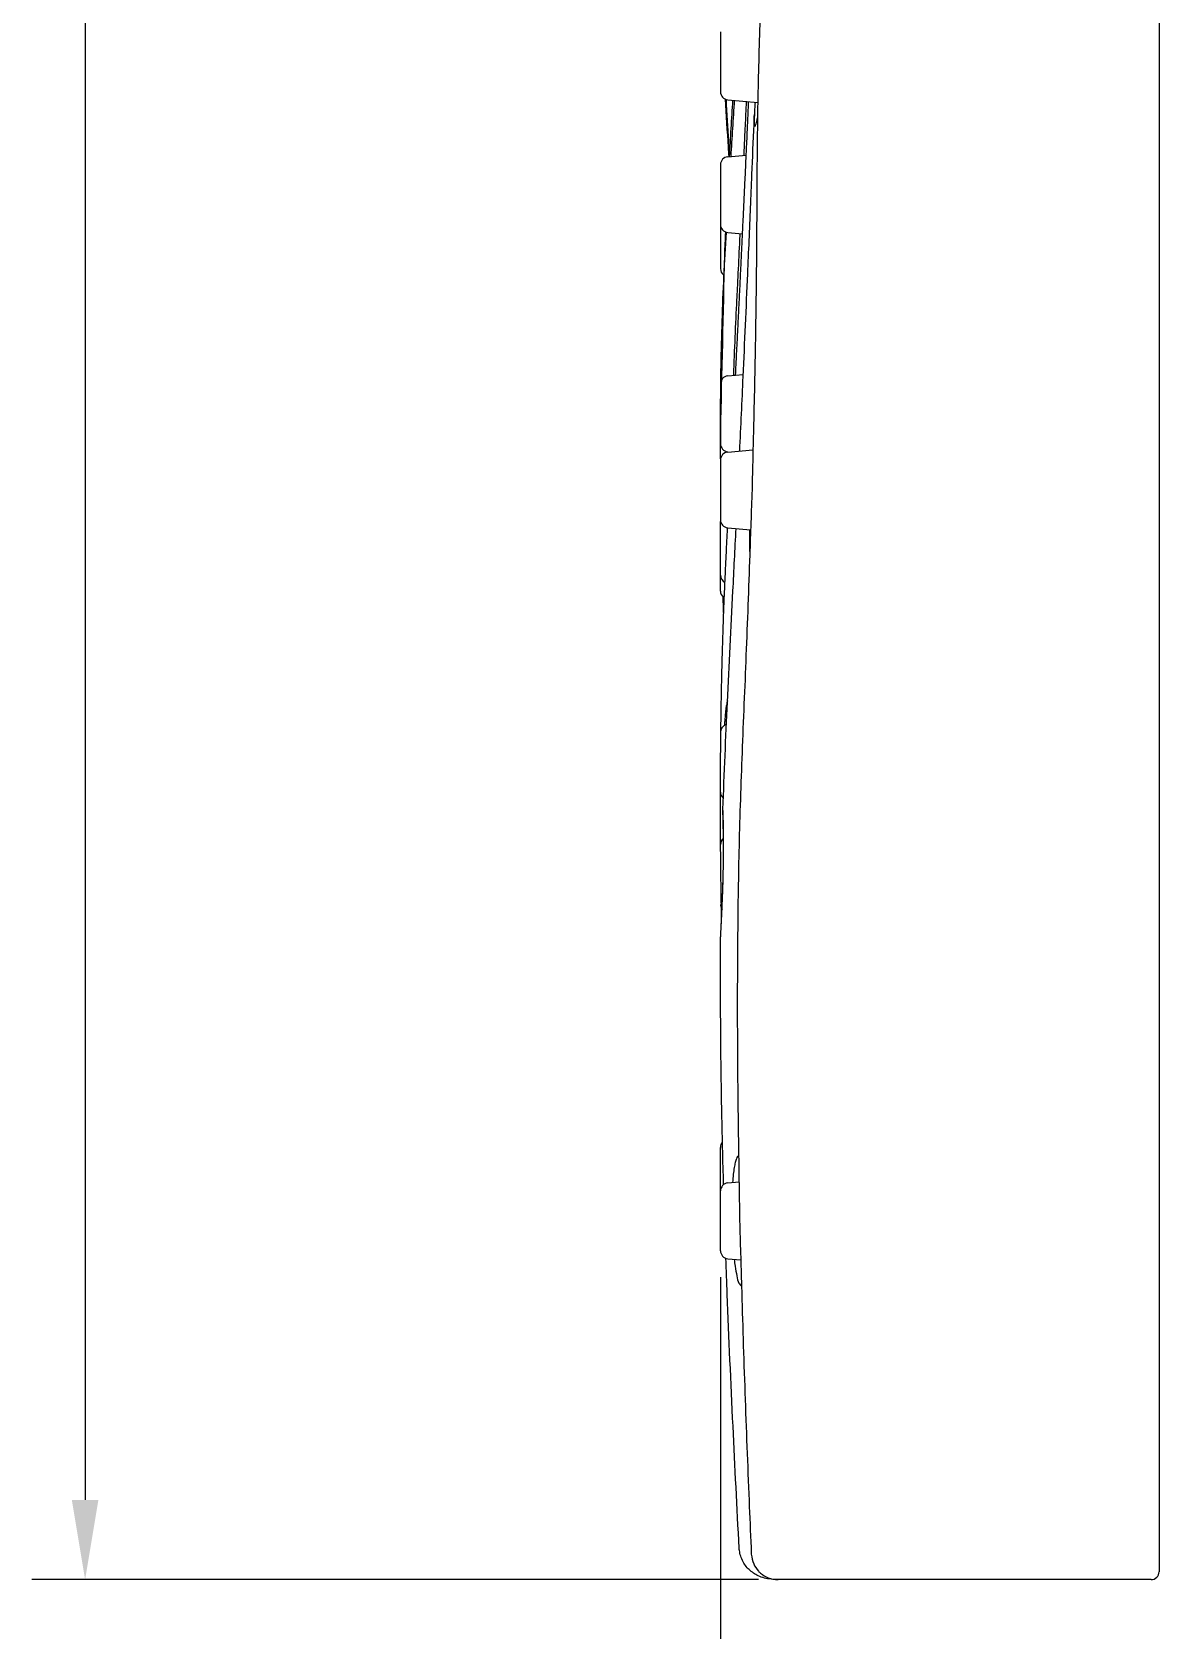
# Model space of a CAD drawing. Extents: x 61254 to 61674, y -28661 to -28364.
# Drawn here: x 61516.4 to 61558.8, y -28592.3 to -28532.2 of the extents above; entities that cross this region are included whole.
import ezdxf

# ---------------------------------------------------------------- set-up
doc = ezdxf.new("R2010")
doc.units = 0
doc.header["$LTSCALE"] = 7
doc.header["$MEASUREMENT"] = 0
doc.layers.get('0').update_dxf_attribs({"color": 2, "linetype": 'CONTINUOUS'})
doc.layers.add('D', color=2, linetype='CONTINUOUS')

msp = doc.modelspace()

# ---------------------------------------------------------------- linework, layer by layer
at = {"color": 7, "linetype": 'Continuous'}
for p, q in [((61558.831, -28501.917), (61558.831, -28590.118)), ((61542.331, -28532.186), (61542.331, -28534.436)), ((61542.605, -28534.735), (61543.734, -28534.834)), ((61542.331, -28537.18), (61542.331, -28541.089)), ((61542.605, -28536.881), (61543.301, -28536.821)), ((61542.605, -28539.729), (61543.162, -28539.778)), ((61542.605, -28545.13), (61543.189, -28545.079)), ((61542.331, -28545.428), (61542.331, -28547.678)), ((61542.605, -28547.993), (61543.553, -28547.91)), ((61542.331, -28548.292), (61542.331, -28550.542)), ((61542.331, -28553.226), (61542.331, -28550.61)), ((61542.605, -28550.841), (61543.465, -28550.916)), ((61542.423, -28561.426), (61542.423, -28561.427)), ((61542.335, -28566.318), (61542.335, -28566.317)), ((61542.331, -28578.043), (61542.331, -28574.154)), ((61542.331, -28578.042), (61542.331, -28575.792)), ((61542.605, -28575.493), (61543.029, -28575.456)), ((61542.605, -28578.341), (61543.094, -28578.384)), ((61543.033, -28589.229), (61543.033, -28589.229)), ((61558.531, -28590.418), (61544.488, -28590.418))]:
    msp.add_line(p, q, dxfattribs=at)
for centre, start, end in [((61542.631, -28534.436), 180, 265), ((61542.631, -28537.18), 95.00005, 180), ((61542.631, -28539.43), 180, 264.99995), ((61542.631, -28541.091), 180, 231.32658), ((61542.631, -28545.429), 95.00001, 180), ((61542.631, -28547.679), 180, 264.99999), ((61542.631, -28548.292), 95, 180), ((61542.631, -28550.542), 180, 265), ((61542.631, -28552.628), 180, 244.00719), ((61542.631, -28553.228), 180, 228.78167), ((61542.631, -28558.536), 105.71319, 180), ((61542.631, -28560.786), 180, 229.38844), ((61542.631, -28562.758), 127.8667, 180), ((61542.631, -28565.009), 180, 216.41796), ((61542.631, -28574.154), 138.23841, 180), ((61542.631, -28575.792), 95, 180), ((61542.631, -28578.042), 180, 265), ((61558.531, -28590.118), 269.99982, 0)]:
    msp.add_arc(centre, 0.3, start, end, dxfattribs=at)
for points in [[(61543.857, -28530.647), (61543.803, -28532.106), (61543.759, -28533.671), (61543.727, -28535.232), (61543.707, -28536.793), (61543.698, -28538.356)], [(61543.277, -28535.28), (61543.263, -28535.588)], [(61543.351, -28535.722), (61543.359, -28535.544), (61543.371, -28535.278), (61543.379, -28535.101)], [(61543.379, -28535.101), (61543.383, -28535.013)], [(61543.596, -28535.603), (61543.608, -28535.295)], [(61543.608, -28535.295), (61543.602, -28535.475), (61543.601, -28535.612)], [(61543.603, -28535.664), (61543.621, -28535.746), (61543.655, -28535.691), (61543.706, -28535.504), (61543.721, -28535.419)], [(61543.245, -28535.962), (61543.23, -28536.28)], [(61543.249, -28535.871), (61543.245, -28535.962)], [(61543.263, -28535.588), (61543.249, -28535.871)], [(61543.314, -28536.528), (61543.323, -28536.348), (61543.335, -28536.079)], [(61543.335, -28536.079), (61543.347, -28535.811)], [(61543.347, -28535.811), (61543.351, -28535.722)], [(61543.483, -28538.347), (61543.516, -28537.553), (61543.593, -28535.663)], [(61543.593, -28535.663), (61543.596, -28535.603)], [(61543.601, -28535.612), (61543.603, -28535.664)], [(61543.298, -28536.888), (61543.306, -28536.708)], [(61543.306, -28536.708), (61543.31, -28536.618), (61543.314, -28536.528)], [(61543.155, -28539.92), (61543.168, -28539.64), (61543.182, -28539.361), (61543.195, -28539.083), (61543.208, -28538.806), (61543.221, -28538.529), (61543.234, -28538.254), (61543.247, -28537.979), (61543.26, -28537.705), (61543.273, -28537.432), (61543.285, -28537.16), (61543.298, -28536.888)], [(61543.465, -28538.778), (61543.483, -28538.347)], [(61543.043, -28540.154), (61542.98, -28541.419)], [(61543.133, -28540.389), (61543.142, -28540.201), (61543.146, -28540.108)], [(61543.146, -28540.108), (61543.155, -28539.92)], [(61542.337, -28547.222), (61542.492, -28540.564)], [(61542.98, -28541.419), (61542.961, -28541.807)], [(61542.946, -28542.119), (61542.939, -28542.247)], [(61542.961, -28541.807), (61542.946, -28542.119)], [(61542.331, -28547.222), (61542.333, -28546.491), (61542.335, -28546.273)], [(61542.44, -28553.719), (61542.43, -28553.41)], [(61542.451, -28554.029), (61542.44, -28553.719)], [(61542.534, -28557.664), (61542.515, -28557.823), (61542.499, -28558.013)], [(61542.593, -28557.355), (61542.574, -28557.429), (61542.543, -28557.596), (61542.534, -28557.664)], [(61542.331, -28560.865), (61542.331, -28560.754), (61542.332, -28560.421), (61542.333, -28560.088), (61542.335, -28559.756), (61542.337, -28559.424), (61542.34, -28559.094), (61542.343, -28558.765), (61542.347, -28558.437), (61542.351, -28558.11), (61542.354, -28557.893)], [(61542.331, -28561.198), (61542.331, -28561.087), (61542.331, -28560.865)], [(61542.331, -28561.42), (61542.331, -28561.198)], [(61542.332, -28561.972), (61542.332, -28561.752), (61542.331, -28561.42)], [(61542.437, -28562.097), (61542.436, -28562.071), (61542.435, -28561.995), (61542.433, -28561.924), (61542.432, -28561.858), (61542.43, -28561.798), (61542.429, -28561.742), (61542.428, -28561.692), (61542.426, -28561.647), (61542.425, -28561.607), (61542.425, -28561.571), (61542.424, -28561.541), (61542.423, -28561.514), (61542.423, -28561.492), (61542.423, -28561.473), (61542.422, -28561.445), (61542.423, -28561.429)], [(61542.425, -28561.444), (61542.423, -28561.427)], [(61542.427, -28561.507), (61542.426, -28561.472), (61542.426, -28561.471)], [(61542.439, -28561.915), (61542.438, -28561.839), (61542.435, -28561.734), (61542.432, -28561.643), (61542.43, -28561.567), (61542.427, -28561.509), (61542.427, -28561.507)], [(61542.438, -28561.808), (61542.432, -28561.609), (61542.428, -28561.507)], [(61542.443, -28562.049), (61542.44, -28561.926), (61542.438, -28561.808)], [(61542.441, -28561.996), (61542.44, -28561.955), (61542.439, -28561.915)], [(61542.333, -28562.082), (61542.332, -28561.972)], [(61542.373, -28565.539), (61542.37, -28565.342), (61542.364, -28565.016), (61542.359, -28564.69), (61542.354, -28564.366), (61542.349, -28564.041), (61542.345, -28563.717), (61542.342, -28563.392), (61542.339, -28563.066), (61542.336, -28562.739), (61542.334, -28562.411), (61542.333, -28562.082)], [(61542.359, -28565.812), (61542.367, -28565.668), (61542.393, -28565.123), (61542.419, -28564.471), (61542.437, -28563.825), (61542.446, -28563.252), (61542.449, -28562.753), (61542.446, -28562.313), (61542.443, -28562.049)], [(61542.378, -28565.443), (61542.381, -28565.372), (61542.387, -28565.26), (61542.392, -28565.14), (61542.397, -28565.014), (61542.403, -28564.882), (61542.408, -28564.743), (61542.414, -28564.6), (61542.419, -28564.451), (61542.424, -28564.297), (61542.428, -28564.14), (61542.433, -28563.979), (61542.436, -28563.816), (61542.44, -28563.65), (61542.443, -28563.484), (61542.445, -28563.316), (61542.446, -28563.15), (61542.448, -28562.984), (61542.448, -28562.821), (61542.448, -28562.662), (61542.447, -28562.507), (61542.446, -28562.358), (61542.446, -28562.309)], [(61542.441, -28562.328), (61542.44, -28562.238), (61542.438, -28562.152), (61542.437, -28562.097)], [(61542.442, -28562.037), (61542.441, -28561.996)], [(61542.448, -28562.834), (61542.447, -28562.737), (61542.446, -28562.628), (61542.444, -28562.524), (61542.443, -28562.424), (61542.441, -28562.328)], [(61542.446, -28562.309), (61542.444, -28562.215), (61542.442, -28562.08), (61542.442, -28562.037)], [(61542.365, -28565.698), (61542.367, -28565.668), (61542.371, -28565.577), (61542.376, -28565.478), (61542.378, -28565.443)], [(61542.332, -28566.317), (61542.337, -28566.249), (61542.348, -28566.042)], [(61542.335, -28566.318), (61542.335, -28566.303), (61542.336, -28566.284), (61542.337, -28566.261), (61542.338, -28566.235), (61542.339, -28566.203), (61542.341, -28566.167), (61542.343, -28566.126), (61542.345, -28566.079), (61542.348, -28566.027), (61542.349, -28566.008)], [(61542.349, -28566.008), (61542.351, -28565.968), (61542.355, -28565.903), (61542.358, -28565.832), (61542.362, -28565.753)], [(61542.349, -28566.008), (61542.359, -28565.812)], [(61542.362, -28565.753), (61542.365, -28565.698)], [(61543.06, -28589.425), (61543.033, -28589.229)], [(61543.372, -28590.009), (61543.235, -28589.84), (61543.06, -28589.425)], [(61543.482, -28589.21), (61543.492, -28589.46)], [(61543.492, -28589.46), (61543.58, -28589.828), (61543.758, -28590.096)], [(61544.488, -28590.418), (61544.16, -28590.393), (61543.701, -28590.251), (61543.372, -28590.009)], [(61543.758, -28590.096), (61543.801, -28590.139), (61543.837, -28590.172)], [(61543.837, -28590.172), (61544.123, -28590.346), (61544.5, -28590.418)]]:
    msp.add_spline(points, degree=3, dxfattribs=at)
for points, knots in [([(61542.657, -28536.877), (61542.649, -28536.759), (61542.6, -28536.038), (61542.556, -28535.318), (61542.522, -28534.715)], [0.246911, 0.246911, 0.246911, 0.246911, 0.602721, 2.412567, 2.412567, 2.412567, 2.412567]), ([(61542.542, -28534.722), (61542.567, -28535.251), (61542.605, -28535.969), (61542.651, -28536.687), (61542.663, -28536.876)], [6.534506, 6.534506, 6.534506, 6.534506, 8.121307, 8.691992, 8.691992, 8.691992, 8.691992]), ([(61543.631, -28534.825), (61543.624, -28534.946), (61543.616, -28535.103), (61543.61, -28535.26), (61543.608, -28535.295)], [0.0312248, 0.0312248, 0.0312248, 0.0312248, 0.3965269, 0.5022662, 0.5022662, 0.5022662, 0.5022662]), ([(61543.698, -28538.356), (61543.695, -28538.93), (61543.69, -28540.078), (61543.673, -28541.8), (61543.648, -28543.522), (61543.616, -28545.242), (61543.589, -28546.387), (61543.576, -28546.96), (61543.557, -28547.779), (61543.537, -28548.598), (61543.518, -28549.417)], [0, 0, 0, 0, 1.721057, 3.444162, 5.16671, 6.887288, 8.604931, 8.604931, 8.604931, 11.062998, 11.062998, 11.062998, 11.062998]), ([(61543.056, -28547.954), (61543.1, -28547.018), (61543.203, -28544.795), (61543.339, -28541.736), (61543.429, -28539.612), (61543.465, -28538.778)], [13.487813, 13.487813, 13.487813, 13.487813, 16.297008, 20.166475, 22.67313, 22.67313, 22.67313, 22.67313]), ([(61542.335, -28546.273), (61542.34, -28545.766), (61542.35, -28544.694), (61542.391, -28543.062), (61542.458, -28541.385), (61542.519, -28540.272), (61542.552, -28539.72)], [0, 0, 0, 0, 1.522254, 3.213995, 4.898152, 6.557598, 6.557598, 6.557598, 6.557598]), ([(61542.899, -28545.104), (61542.899, -28545.098), (61542.904, -28544.994), (61542.915, -28544.794), (61542.929, -28544.504), (61542.944, -28544.214), (61542.959, -28543.924), (61542.973, -28543.634), (61542.988, -28543.345), (61543.002, -28543.056), (61543.016, -28542.767), (61543.031, -28542.479), (61543.045, -28542.192), (61543.059, -28541.905), (61543.073, -28541.619), (61543.087, -28541.334), (61543.101, -28541.05), (61543.114, -28540.766), (61543.125, -28540.546), (61543.131, -28540.42), (61543.133, -28540.389)], [1.535884, 1.535884, 1.535884, 1.535884, 1.555282, 1.846064, 2.136773, 2.427341, 2.717702, 3.007788, 3.297534, 3.586876, 3.87575, 4.164093, 4.451844, 4.73894, 5.025322, 5.31093, 5.595709, 5.879592, 6.162573, 6.2567, 6.2567, 6.2567, 6.2567]), ([(61542.939, -28542.247), (61542.894, -28543.195), (61542.849, -28544.15), (61542.815, -28545.105), (61542.815, -28545.111)], [0, 0, 0, 0, 2.848084, 2.867524, 2.867524, 2.867524, 2.867524]), ([(61543.519, -28549.417), (61543.49, -28550.23), (61543.461, -28551.044), (61543.432, -28551.857), (61543.387, -28553.118), (61543.298, -28555.602), (61543.137, -28559.255), (61543.02, -28562.754), (61542.971, -28566.059), (61542.96, -28569.118), (61542.975, -28571.896), (61543.001, -28573.647), (61543.014, -28574.472), (61543.026, -28575.287), (61543.038, -28576.102), (61543.051, -28576.917)], [-2.441374, -2.441374, -2.441374, -2.441374, 0, 0, 0, 3.785463, 7.45734, 10.968055, 14.289967, 17.371474, 20.146947, 22.623577, 22.623577, 22.623577, 25.068622, 25.068622, 25.068622, 25.068622]), ([(61542.354, -28557.893), (61542.355, -28557.857), (61542.357, -28557.713), (61542.361, -28557.462), (61542.367, -28557.14), (61542.373, -28556.819), (61542.38, -28556.499), (61542.388, -28556.181), (61542.396, -28555.862), (61542.404, -28555.545), (61542.414, -28555.227), (61542.424, -28554.909), (61542.434, -28554.592), (61542.445, -28554.273), (61542.457, -28553.954), (61542.469, -28553.634), (61542.483, -28553.313), (61542.496, -28552.991), (61542.511, -28552.669), (61542.525, -28552.348), (61542.54, -28552.027), (61542.556, -28551.708), (61542.571, -28551.389), (61542.586, -28551.1), (61542.595, -28550.917), (61542.599, -28550.841)], [0, 0, 0, 0, 0.108183, 0.431624, 0.753574, 1.074258, 1.393899, 1.71272, 2.030939, 2.348775, 2.666446, 2.984164, 3.302145, 3.620601, 3.939742, 4.259828, 4.582024, 4.904264, 5.226327, 5.547988, 5.869022, 6.189203, 6.508303, 6.826092, 7.057022, 7.057022, 7.057022, 7.057022]), ([(61542.423, -28561.427), (61542.476, -28560.084), (61542.584, -28557.347), (61542.772, -28553.829), (61542.879, -28551.652), (61542.917, -28550.868)], [0, 0, 0, 0, 4.031933, 8.216261, 10.569878, 10.569878, 10.569878, 10.569878]), ([(61543.427, -28550.913), (61543.427, -28550.954), (61543.426, -28551.078), (61543.426, -28551.264), (61543.426, -28551.457), (61543.428, -28551.601), (61543.429, -28551.704), (61543.43, -28551.775), (61543.431, -28551.823), (61543.431, -28551.847), (61543.432, -28551.857)], [3.4549217, 3.4549217, 3.4549217, 3.4549217, 3.5786161, 3.8252583, 4.0146957, 4.1558209, 4.2569724, 4.325794, 4.368946, 4.3989278, 4.3989278, 4.3989278, 4.3989278]), ([(61542.499, -28558.013), (61542.496, -28558.049), (61542.49, -28558.136), (61542.485, -28558.224), (61542.482, -28558.276)], [0, 0, 0, 0, 0.1087865, 0.2634164, 0.2634164, 0.2634164, 0.2634164]), ([(61542.45, -28575.553), (61542.444, -28575.351), (61542.397, -28573.65), (61542.331, -28570.572), (61542.334, -28567.694), (61542.335, -28566.317)], [13.688517, 13.688517, 13.688517, 13.688517, 14.29387, 18.794303, 22.925291, 22.925291, 22.925291, 22.925291]), ([(61543.014, -28574.472), (61542.999, -28574.481), (61542.958, -28574.505), (61542.923, -28574.599), (61542.88, -28574.735), (61542.843, -28574.933), (61542.81, -28575.183), (61542.793, -28575.372), (61542.786, -28575.476), (61542.786, -28575.477)], [0, 0, 0, 0, 0.048997, 0.140723, 0.285603, 0.484937, 0.738542, 1.045755, 1.051067, 1.051067, 1.051067, 1.051067]), ([(61543.051, -28576.917), (61543.075, -28577.736), (61543.099, -28578.556), (61543.123, -28579.375), (61543.142, -28580.04), (61543.181, -28581.377), (61543.25, -28583.391), (61543.325, -28585.415), (61543.403, -28587.357), (61543.457, -28588.622), (61543.482, -28589.21)], [-2.458969, -2.458969, -2.458969, -2.458969, 0, 0, 0, 1.997089, 4.012578, 6.043588, 8.074931, 9.841984, 9.841984, 9.841984, 9.841984]), ([(61543.033, -28589.229), (61542.955, -28587.702), (61542.791, -28584.518), (61542.631, -28580.884), (61542.554, -28578.777), (61542.538, -28578.327)], [0, 0, 0, 0, 4.587249, 9.563984, 10.912962, 10.912962, 10.912962, 10.912962]), ([(61542.848, -28578.362), (61542.858, -28578.451), (61542.884, -28578.662), (61542.943, -28578.958), (61542.988, -28579.233), (61543.088, -28579.339), (61543.123, -28579.375)], [3.939394, 3.939394, 3.939394, 3.939394, 4.20732, 4.576731, 4.857649, 5.006465, 5.006465, 5.006465, 5.006465])]:
    msp.add_open_spline(points, degree=3, knots=knots, dxfattribs=at)
for points in [[(61542.672, -28536.876), (61542.712, -28536.167), (61542.755, -28535.46), (61542.799, -28534.752)], [(61542.73, -28536.871), (61542.774, -28536.166), (61542.818, -28535.462), (61542.862, -28534.757)], [(61543.299, -28534.795), (61543.292, -28534.957), (61543.284, -28535.118), (61543.277, -28535.28)], [(61543.383, -28535.013), (61543.386, -28534.943), (61543.39, -28534.873), (61543.393, -28534.804)], [(61543.23, -28536.28), (61543.222, -28536.463), (61543.213, -28536.646), (61543.205, -28536.829)], [(61542.492, -28540.564), (61542.504, -28540.281), (61542.517, -28539.997), (61542.53, -28539.713)], [(61543.062, -28539.769), (61543.056, -28539.898), (61543.049, -28540.026), (61543.043, -28540.154)], [(61542.334, -28548.249), (61542.333, -28547.907), (61542.332, -28547.564), (61542.331, -28547.222)], [(61543.123, -28579.375), (61543.123, -28579.375), (61543.123, -28579.375), (61543.123, -28579.375)]]:
    msp.add_open_spline(points, degree=3, dxfattribs=at)
at = {"layer": 'D'}
for p, q in [((61518.427, -28416.417), (61518.427, -28587.417)), ((61542.331, -28579.042), (61542.331, -28629.464)), ((61542.331, -28579.042), (61542.331, -28612.365)), ((61543.764, -28590.417), (61516.427, -28590.417))]:
    msp.add_line(p, q, dxfattribs=at)
msp.add_solid([(61517.927, -28587.417), (61518.927, -28587.417), (61518.427, -28590.417)], dxfattribs=at)

doc.saveas('drawing.dxf')
